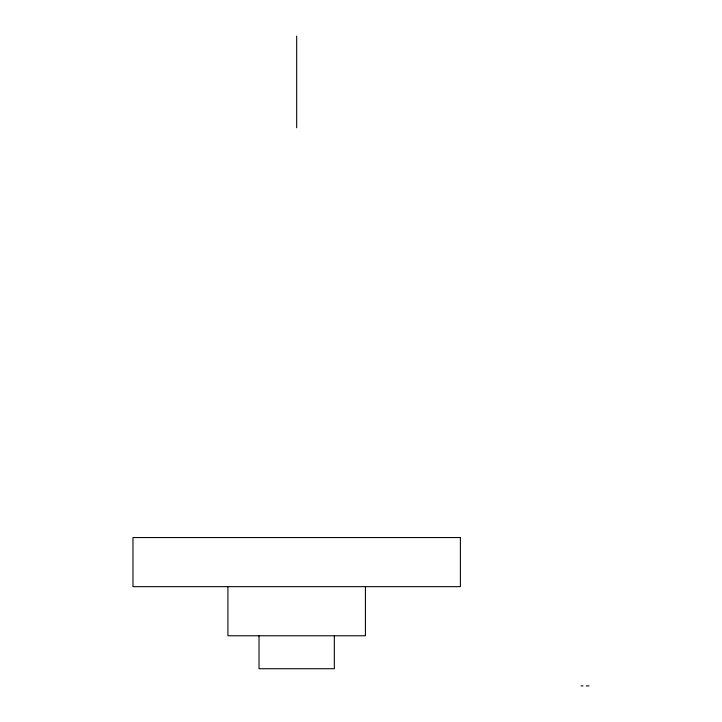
<?xml version="1.0" encoding="UTF-8"?>
<svg xmlns="http://www.w3.org/2000/svg" width="722" height="722" viewBox="0 0 722 722"><rect width="100%" height="100%" fill="white"/><g stroke="black" fill="none" stroke-linecap="round" stroke-linejoin="round"><path stroke-width="1.08" d="M581.048 685.9L582.997 685.9M586.192 685.9L589.035 685.9M365.431 586.661L365.431 635.775L227.917 635.775L227.917 586.661M334.331 635.775L334.331 668.725L259.017 668.725L259.017 635.775M296.679 36.1L296.679 127.776M460.383 537.547L132.965 537.547L132.965 586.661L460.383 586.661L460.383 537.547"/></g></svg>
